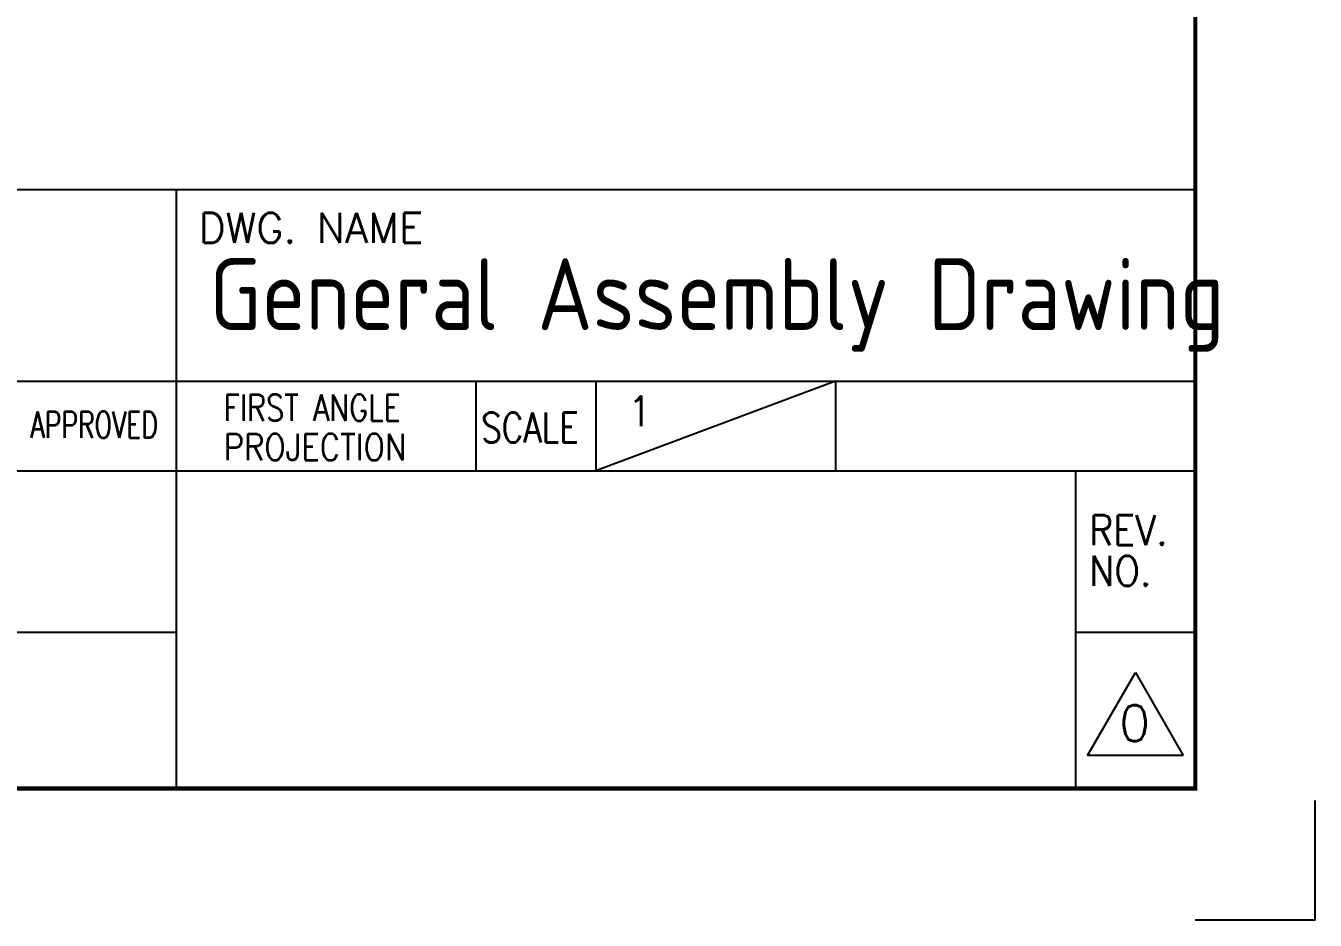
# Model space of a CAD drawing. Header units: millimetres. Extents: x 198976 to 421125, y -418833 to -203687.
# Drawn here: x 207385 to 210279, y -211679 to -209670 of the extents above; entities that cross this region are included whole.
import ezdxf

# ---------------------------------------------------------------- set-up
doc = ezdxf.new("R2010")
doc.units = ezdxf.units.MM
doc.header["$LTSCALE"] = 13
doc.layers.add('1', color=4, linetype='Continuous')
doc.layers.add('2', color=3, linetype='Continuous')
doc.layers.add('paper', color=254, linetype='Continuous', plot=False)
doc.styles.add('ROMANS', font='romans.shx', dxfattribs={"bigfont": 'whgtxt.shx'})
doc.styles.get("Standard").update_dxf_attribs({"font": 'gbenor.shx', "bigfont": 'gbcbig.shx'})

msp = doc.modelspace()

# ---------------------------------------------------------------- linework, layer by layer
at = {"layer": '1', "const_width": 9.42}
msp.add_lwpolyline([(199676.1, -211383.37), (210009.54, -211383.37), (210009.54, -203956.21), (199676.1, -203956.21), (199676.1, -211383.37)], dxfattribs=at)
at = {"layer": '2'}
for p, q in [((205973.04, -210037.87), (210009.54, -210037.87)), ((207722.19, -210037.87), (207722.19, -211383.37)), ((205973.04, -210468.43), (210009.54, -210468.43)), ((208394.94, -210468.43), (208394.94, -210670.26)), ((209202.24, -210468.43), (208664.04, -210670.26)), ((208664.04, -210468.43), (208664.04, -210670.26)), ((209202.24, -210468.43), (209202.24, -210670.26)), ((205973.04, -210670.26), (207722.19, -210670.26)), ((207722.19, -210670.26), (210009.54, -210670.26)), ((209740.44, -210670.26), (209740.44, -211383.37)), ((205973.04, -211032.68), (207722.19, -211032.68)), ((209740.44, -211032.68), (210009.54, -211032.68)), ((209767.35, -211309.34), (209874.99, -211122.9)), ((209874.99, -211122.9), (209982.63, -211309.34)), ((209982.63, -211309.34), (209767.35, -211309.34))]:
    msp.add_line(p, q, dxfattribs=at)
at = {"layer": 'paper'}
for q in [(210278.64, -211410.28), (210009.54, -211679.38)]:
    msp.add_line((210278.64, -211679.38), q, dxfattribs=at)

# ---------------------------------------------------------------- texts
at = {"layer": '1', "color": 4}
msp.add_text('General Assembly Drawing', height=161.46, dxfattribs=at).set_placement((207796.71, -210353.98))
at = {"layer": '2', "style": 'ROMANS'}
for s, height, p in [('DWG. NAME', 67.275, (207772.55, -210158.19)), ('1', 67.28, (208733.94, -210569.68))]:
    msp.add_text(s, height=height, dxfattribs=at).set_placement(p)
for s, height, width, p in [('FIRST ANGLE', 59.202, 0.8, (207828.4, -210557.75)), ('APPROVED', 59.202, 0.7, (207395.07, -210596.3)), ('SCALE', 67.275, 0.8, (208406.83, -210606.53)), ('PROJECTION', 59.202, 0.86, (207828.4, -210646.48)), ('REV.', 67.275, 0.9, (209771.03, -210836.77)), ('NO.', 67.275, 0.9, (209771.03, -210928.51))]:
    msp.add_text(s, height=height, dxfattribs=dict(at, width=width)).set_placement(p)
at = {"layer": '2', "color": 4, "style": 'ROMANS'}
msp.add_text('0', height=80.73, dxfattribs=at).set_placement((209838.84, -211277.04))

doc.saveas('drawing.dxf')
